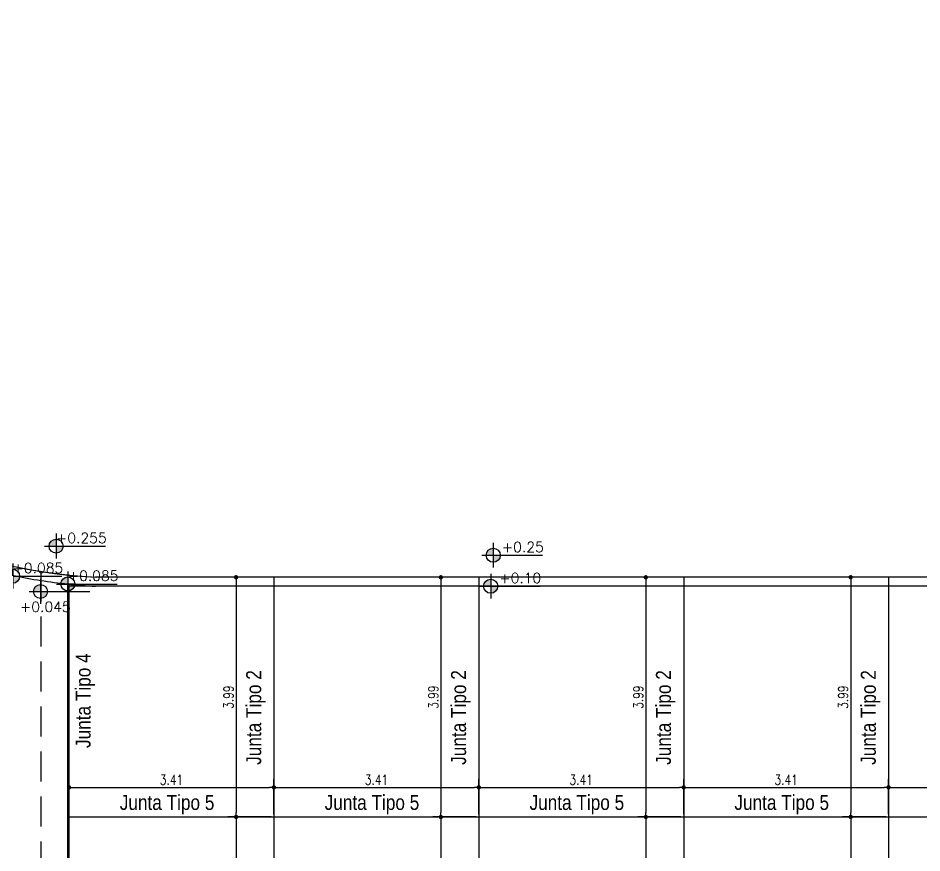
# Model space of a CAD drawing. Header units: millimetres. Extents: x 28448 to 57563, y -116865 to -58388.
# Drawn here: x 28790.09 to 28805.15, y -58453.91 to -58440.01 of the extents above; entities that cross this region are included whole.
import ezdxf

# ---------------------------------------------------------------- set-up
doc = ezdxf.new("R2010")
doc.units = ezdxf.units.MM
doc.header["$PDMODE"] = 35
doc.header["$PDSIZE"] = 0.5
doc.linetypes.add('DASHED', pattern=[0.75, 0.5, -0.25])
doc.layers.get('DEFPOINTS').update_dxf_attribs({"color": 252, "lineweight": 5})
for name, color, linetype in [('-PA-Cotas', 4, 'Continuous'), ('-PA-Nivel Cero', 251, 'Continuous'), ('Proyecto de Pavimento', 4, 'Continuous')]:
    doc.layers.add(name, color=color, linetype=linetype)
doc.styles.add('Angosta', font='romans.shx', dxfattribs={"width": 0.8})
doc.styles.add('ARIAL', font='ARIALN.TTF')
doc.styles.add('romans', font='romans.shx')
doc.dimstyles.new('JC_1@100', dxfattribs={"dimscale": 0.9, "dimtxt": 0.18, "dimasz": 0.08, "dimexe": 0.15, "dimexo": 0.05, "dimgap": 0.05, "dimtad": 1, "dimzin": 1, "dimdsep": 46, "dimtxsty": 'Angosta', "dimblk1": 'DOT', "dimblk2": 'DOT', "dimsah": 1, "dimcen": 0.09, "dimclrd": 2, "dimclre": 1, "dimclrt": 3, "dimaunit": 1, "dimadec": 3, "dimazin": 0, "dimtfac": 1.8, "dimtmove": 2, "dimatfit": 3, "dimldrblk": 'DOT', "dimfxl": 0.15, "dimtolj": 1, "dimtzin": 0, "dimarcsym": 0})

# ---------------------------------------------------------------- blocks, each defined once
blk = doc.blocks.new('A$C445B3242')
h = blk.add_hatch(color=256)
h.paths.add_polyline_path([(0.195, 0.389, 0.414214), (0, 0.195), (0.195, 0.195)])
h.paths.add_polyline_path([(0.195, 0, 0.414214), (0.389, 0.195), (0.195, 0.195)])
for p, q in [((0.197, 0.544), (0.197, -0.147)), ((0.195, 0.389), (0.195, 0)), ((-0.123, 0.194), (1.565, 0.194)), ((0, 0.195), (0.389, 0.195))]:
    blk.add_line(p, q)
blk.add_circle((0.195, 0.195), 0.195)
blk = doc.blocks.new('_Dot')
at = {"color": 0, "linetype": 'ByBlock', "lineweight": -2}
blk.add_line((-0.5, 0), (-1, 0), dxfattribs=at)
at = {"color": 0, "linetype": 'ByBlock', "const_width": 0.5}
blk.add_lwpolyline([(-0.25, 0, 1), (0.25, 0, 1)], format="xyb", close=True, dxfattribs=at)
blk = doc.blocks.new('*D646')
at = {"layer": 'DEFPOINTS', "color": 0, "transparency": 16777216}
for p in [(28807.941, -58452.82), (28804.595, -58453.313), (28807.941, -58453.313)]:
    blk.add_point(p, dxfattribs=at)
at = {"layer": 'Proyecto de Pavimento', "color": 1, "lineweight": -2, "transparency": 16777216}
for p, q in [((28804.595, -58453.268), (28804.595, -58452.685)), ((28807.941, -58453.268), (28807.941, -58452.685))]:
    blk.add_line(p, q, dxfattribs=at)
at = {"layer": 'Proyecto de Pavimento', "color": 2, "lineweight": -2, "transparency": 16777216}
blk.add_line((28804.667, -58452.82), (28807.869, -58452.82), dxfattribs=at)
at = {"layer": 'Proyecto de Pavimento', "color": 2, "lineweight": -2, "transparency": 16777216, "xscale": 0.072, "yscale": 0.072, "zscale": 0.072, "rotation": 180}
blk.add_blockref('_Dot', (28804.595, -58452.82), dxfattribs=at)
at = {"layer": 'Proyecto de Pavimento', "color": 2, "lineweight": -2, "transparency": 16777216, "xscale": 0.072, "yscale": 0.072, "zscale": 0.072}
blk.add_blockref('_Dot', (28807.941, -58452.82), dxfattribs=at)
at = {"layer": 'Proyecto de Pavimento', "color": 3, "transparency": 16777216, "insert": (28806.268, -58452.694), "char_height": 0.162, "attachment_point": 5, "style": 'Angosta'}
blk.add_mtext('\\A1;3.35', dxfattribs=at)
blk = doc.blocks.new('*D647')
at = {"layer": 'DEFPOINTS', "color": 0, "transparency": 16777216}
for p in [(28804.595, -58452.82), (28801.182, -58453.313), (28804.595, -58453.313)]:
    blk.add_point(p, dxfattribs=at)
at = {"layer": 'Proyecto de Pavimento', "color": 1, "lineweight": -2, "transparency": 16777216}
for p, q in [((28801.182, -58453.268), (28801.182, -58452.685)), ((28804.595, -58453.268), (28804.595, -58452.685))]:
    blk.add_line(p, q, dxfattribs=at)
at = {"layer": 'Proyecto de Pavimento', "color": 2, "lineweight": -2, "transparency": 16777216}
blk.add_line((28801.254, -58452.82), (28804.523, -58452.82), dxfattribs=at)
at = {"layer": 'Proyecto de Pavimento', "color": 2, "lineweight": -2, "transparency": 16777216, "xscale": 0.072, "yscale": 0.072, "zscale": 0.072, "rotation": 180}
blk.add_blockref('_Dot', (28801.182, -58452.82), dxfattribs=at)
at = {"layer": 'Proyecto de Pavimento', "color": 2, "lineweight": -2, "transparency": 16777216, "xscale": 0.072, "yscale": 0.072, "zscale": 0.072}
blk.add_blockref('_Dot', (28804.595, -58452.82), dxfattribs=at)
at = {"layer": 'Proyecto de Pavimento', "color": 3, "transparency": 16777216, "insert": (28802.889, -58452.694), "char_height": 0.162, "attachment_point": 5, "style": 'Angosta'}
blk.add_mtext('\\A1;3.41', dxfattribs=at)
blk = doc.blocks.new('*D648')
at = {"layer": 'DEFPOINTS', "color": 0, "transparency": 16777216}
for p in [(28801.182, -58452.82), (28797.768, -58453.313), (28801.182, -58453.313)]:
    blk.add_point(p, dxfattribs=at)
at = {"layer": 'Proyecto de Pavimento', "color": 1, "lineweight": -2, "transparency": 16777216}
for p, q in [((28797.768, -58453.268), (28797.768, -58452.685)), ((28801.182, -58453.268), (28801.182, -58452.685))]:
    blk.add_line(p, q, dxfattribs=at)
at = {"layer": 'Proyecto de Pavimento', "color": 2, "lineweight": -2, "transparency": 16777216}
blk.add_line((28797.84, -58452.82), (28801.11, -58452.82), dxfattribs=at)
at = {"layer": 'Proyecto de Pavimento', "color": 2, "lineweight": -2, "transparency": 16777216, "xscale": 0.072, "yscale": 0.072, "zscale": 0.072, "rotation": 180}
blk.add_blockref('_Dot', (28797.768, -58452.82), dxfattribs=at)
at = {"layer": 'Proyecto de Pavimento', "color": 2, "lineweight": -2, "transparency": 16777216, "xscale": 0.072, "yscale": 0.072, "zscale": 0.072}
blk.add_blockref('_Dot', (28801.182, -58452.82), dxfattribs=at)
at = {"layer": 'Proyecto de Pavimento', "color": 3, "transparency": 16777216, "insert": (28799.475, -58452.694), "char_height": 0.162, "attachment_point": 5, "style": 'Angosta'}
blk.add_mtext('\\A1;3.41', dxfattribs=at)
blk = doc.blocks.new('*D649')
at = {"layer": 'DEFPOINTS', "color": 0, "transparency": 16777216}
for p in [(28797.768, -58452.82), (28794.355, -58453.313), (28797.768, -58453.313)]:
    blk.add_point(p, dxfattribs=at)
at = {"layer": 'Proyecto de Pavimento', "color": 1, "lineweight": -2, "transparency": 16777216}
for p, q in [((28794.355, -58453.268), (28794.355, -58452.685)), ((28797.768, -58453.268), (28797.768, -58452.685))]:
    blk.add_line(p, q, dxfattribs=at)
at = {"layer": 'Proyecto de Pavimento', "color": 2, "lineweight": -2, "transparency": 16777216}
blk.add_line((28794.427, -58452.82), (28797.696, -58452.82), dxfattribs=at)
at = {"layer": 'Proyecto de Pavimento', "color": 2, "lineweight": -2, "transparency": 16777216, "xscale": 0.072, "yscale": 0.072, "zscale": 0.072, "rotation": 180}
blk.add_blockref('_Dot', (28794.355, -58452.82), dxfattribs=at)
at = {"layer": 'Proyecto de Pavimento', "color": 2, "lineweight": -2, "transparency": 16777216, "xscale": 0.072, "yscale": 0.072, "zscale": 0.072}
blk.add_blockref('_Dot', (28797.768, -58452.82), dxfattribs=at)
at = {"layer": 'Proyecto de Pavimento', "color": 3, "transparency": 16777216, "insert": (28796.062, -58452.694), "char_height": 0.162, "attachment_point": 5, "style": 'Angosta'}
blk.add_mtext('\\A1;3.41', dxfattribs=at)
blk = doc.blocks.new('*D650')
at = {"layer": 'DEFPOINTS', "color": 0, "transparency": 16777216}
for p in [(28794.355, -58452.82), (28790.941, -58453.313), (28794.355, -58453.313)]:
    blk.add_point(p, dxfattribs=at)
at = {"layer": 'Proyecto de Pavimento', "color": 1, "lineweight": -2, "transparency": 16777216}
for p, q in [((28790.941, -58453.268), (28790.941, -58452.685)), ((28794.355, -58453.268), (28794.355, -58452.685))]:
    blk.add_line(p, q, dxfattribs=at)
at = {"layer": 'Proyecto de Pavimento', "color": 2, "lineweight": -2, "transparency": 16777216}
blk.add_line((28791.013, -58452.82), (28794.283, -58452.82), dxfattribs=at)
at = {"layer": 'Proyecto de Pavimento', "color": 2, "lineweight": -2, "transparency": 16777216, "xscale": 0.072, "yscale": 0.072, "zscale": 0.072, "rotation": 180}
blk.add_blockref('_Dot', (28790.941, -58452.82), dxfattribs=at)
at = {"layer": 'Proyecto de Pavimento', "color": 2, "lineweight": -2, "transparency": 16777216, "xscale": 0.072, "yscale": 0.072, "zscale": 0.072}
blk.add_blockref('_Dot', (28794.355, -58452.82), dxfattribs=at)
at = {"layer": 'Proyecto de Pavimento', "color": 3, "transparency": 16777216, "insert": (28792.648, -58452.694), "char_height": 0.162, "attachment_point": 5, "style": 'Angosta'}
blk.add_mtext('\\A1;3.41', dxfattribs=at)
blk = doc.blocks.new('*D651')
at = {"layer": 'DEFPOINTS', "color": 0, "transparency": 16777216}
for p in [(28794.355, -58449.321), (28793.724, -58453.313), (28794.355, -58453.313)]:
    blk.add_point(p, dxfattribs=at)
at = {"layer": 'Proyecto de Pavimento', "color": 1, "lineweight": -2, "transparency": 16777216}
for p, q in [((28794.31, -58449.321), (28793.589, -58449.321)), ((28794.31, -58453.313), (28793.589, -58453.313))]:
    blk.add_line(p, q, dxfattribs=at)
at = {"layer": 'Proyecto de Pavimento', "color": 2, "lineweight": -2, "transparency": 16777216}
blk.add_line((28793.724, -58449.393), (28793.724, -58453.241), dxfattribs=at)
at = {"layer": 'Proyecto de Pavimento', "color": 2, "lineweight": -2, "transparency": 16777216, "xscale": 0.072, "yscale": 0.072, "zscale": 0.072}
for p, rotation in [((28793.724, -58449.321), 90), ((28793.724, -58453.313), 270)]:
    blk.add_blockref('_Dot', p, dxfattribs=dict(at, rotation=rotation))
at = {"layer": 'Proyecto de Pavimento', "color": 3, "transparency": 16777216, "insert": (28793.598, -58451.317), "char_height": 0.162, "attachment_point": 5, "rotation": 90, "style": 'Angosta'}
blk.add_mtext('\\A1;3.99', dxfattribs=at)
blk = doc.blocks.new('*D652')
at = {"layer": 'DEFPOINTS', "color": 0, "transparency": 16777216}
for p in [(28794.355, -58453.313), (28793.724, -58457.204), (28794.355, -58457.204)]:
    blk.add_point(p, dxfattribs=at)
at = {"layer": 'Proyecto de Pavimento', "color": 1, "lineweight": -2, "transparency": 16777216}
for p, q in [((28794.31, -58453.313), (28793.589, -58453.313)), ((28794.31, -58457.204), (28793.589, -58457.204))]:
    blk.add_line(p, q, dxfattribs=at)
at = {"layer": 'Proyecto de Pavimento', "color": 2, "lineweight": -2, "transparency": 16777216}
blk.add_line((28793.724, -58453.385), (28793.724, -58457.132), dxfattribs=at)
at = {"layer": 'Proyecto de Pavimento', "color": 2, "lineweight": -2, "transparency": 16777216, "xscale": 0.072, "yscale": 0.072, "zscale": 0.072}
for p, rotation in [((28793.724, -58453.313), 90), ((28793.724, -58457.204), 270)]:
    blk.add_blockref('_Dot', p, dxfattribs=dict(at, rotation=rotation))
at = {"layer": 'Proyecto de Pavimento', "color": 3, "transparency": 16777216, "insert": (28793.598, -58455.258), "char_height": 0.162, "attachment_point": 5, "rotation": 90, "style": 'Angosta'}
blk.add_mtext('\\A1;3.89', dxfattribs=at)
blk = doc.blocks.new('*D653')
at = {"layer": 'DEFPOINTS', "color": 0, "transparency": 16777216}
for p in [(28797.768, -58449.321), (28797.137, -58453.313), (28797.768, -58453.313)]:
    blk.add_point(p, dxfattribs=at)
at = {"layer": 'Proyecto de Pavimento', "color": 1, "lineweight": -2, "transparency": 16777216}
for p, q in [((28797.723, -58449.321), (28797.002, -58449.321)), ((28797.723, -58453.313), (28797.002, -58453.313))]:
    blk.add_line(p, q, dxfattribs=at)
at = {"layer": 'Proyecto de Pavimento', "color": 2, "lineweight": -2, "transparency": 16777216}
blk.add_line((28797.137, -58449.393), (28797.137, -58453.241), dxfattribs=at)
at = {"layer": 'Proyecto de Pavimento', "color": 2, "lineweight": -2, "transparency": 16777216, "xscale": 0.072, "yscale": 0.072, "zscale": 0.072}
for p, rotation in [((28797.137, -58449.321), 90), ((28797.137, -58453.313), 270)]:
    blk.add_blockref('_Dot', p, dxfattribs=dict(at, rotation=rotation))
at = {"layer": 'Proyecto de Pavimento', "color": 3, "transparency": 16777216, "insert": (28797.011, -58451.317), "char_height": 0.162, "attachment_point": 5, "rotation": 90, "style": 'Angosta'}
blk.add_mtext('\\A1;3.99', dxfattribs=at)
blk = doc.blocks.new('*D654')
at = {"layer": 'DEFPOINTS', "color": 0, "transparency": 16777216}
for p in [(28797.768, -58453.313), (28797.137, -58457.204), (28797.768, -58457.204)]:
    blk.add_point(p, dxfattribs=at)
at = {"layer": 'Proyecto de Pavimento', "color": 1, "lineweight": -2, "transparency": 16777216}
for p, q in [((28797.723, -58453.313), (28797.002, -58453.313)), ((28797.723, -58457.204), (28797.002, -58457.204))]:
    blk.add_line(p, q, dxfattribs=at)
at = {"layer": 'Proyecto de Pavimento', "color": 2, "lineweight": -2, "transparency": 16777216}
blk.add_line((28797.137, -58453.385), (28797.137, -58457.132), dxfattribs=at)
at = {"layer": 'Proyecto de Pavimento', "color": 2, "lineweight": -2, "transparency": 16777216, "xscale": 0.072, "yscale": 0.072, "zscale": 0.072}
for p, rotation in [((28797.137, -58453.313), 90), ((28797.137, -58457.204), 270)]:
    blk.add_blockref('_Dot', p, dxfattribs=dict(at, rotation=rotation))
at = {"layer": 'Proyecto de Pavimento', "color": 3, "transparency": 16777216, "insert": (28797.011, -58455.258), "char_height": 0.162, "attachment_point": 5, "rotation": 90, "style": 'Angosta'}
blk.add_mtext('\\A1;3.89', dxfattribs=at)
blk = doc.blocks.new('*D655')
at = {"layer": 'DEFPOINTS', "color": 0, "transparency": 16777216}
for p in [(28801.182, -58449.321), (28800.551, -58453.313), (28801.182, -58453.313)]:
    blk.add_point(p, dxfattribs=at)
at = {"layer": 'Proyecto de Pavimento', "color": 1, "lineweight": -2, "transparency": 16777216}
for p, q in [((28801.137, -58449.321), (28800.416, -58449.321)), ((28801.137, -58453.313), (28800.416, -58453.313))]:
    blk.add_line(p, q, dxfattribs=at)
at = {"layer": 'Proyecto de Pavimento', "color": 2, "lineweight": -2, "transparency": 16777216}
blk.add_line((28800.551, -58449.393), (28800.551, -58453.241), dxfattribs=at)
at = {"layer": 'Proyecto de Pavimento', "color": 2, "lineweight": -2, "transparency": 16777216, "xscale": 0.072, "yscale": 0.072, "zscale": 0.072}
for p, rotation in [((28800.551, -58449.321), 90), ((28800.551, -58453.313), 270)]:
    blk.add_blockref('_Dot', p, dxfattribs=dict(at, rotation=rotation))
at = {"layer": 'Proyecto de Pavimento', "color": 3, "transparency": 16777216, "insert": (28800.425, -58451.317), "char_height": 0.162, "attachment_point": 5, "rotation": 90, "style": 'Angosta'}
blk.add_mtext('\\A1;3.99', dxfattribs=at)
blk = doc.blocks.new('*D656')
at = {"layer": 'DEFPOINTS', "color": 0, "transparency": 16777216}
for p in [(28801.182, -58453.313), (28800.551, -58457.204), (28801.182, -58457.204)]:
    blk.add_point(p, dxfattribs=at)
at = {"layer": 'Proyecto de Pavimento', "color": 1, "lineweight": -2, "transparency": 16777216}
for p, q in [((28801.137, -58453.313), (28800.416, -58453.313)), ((28801.137, -58457.204), (28800.416, -58457.204))]:
    blk.add_line(p, q, dxfattribs=at)
at = {"layer": 'Proyecto de Pavimento', "color": 2, "lineweight": -2, "transparency": 16777216}
blk.add_line((28800.551, -58453.385), (28800.551, -58457.132), dxfattribs=at)
at = {"layer": 'Proyecto de Pavimento', "color": 2, "lineweight": -2, "transparency": 16777216, "xscale": 0.072, "yscale": 0.072, "zscale": 0.072}
for p, rotation in [((28800.551, -58453.313), 90), ((28800.551, -58457.204), 270)]:
    blk.add_blockref('_Dot', p, dxfattribs=dict(at, rotation=rotation))
at = {"layer": 'Proyecto de Pavimento', "color": 3, "transparency": 16777216, "insert": (28800.425, -58455.258), "char_height": 0.162, "attachment_point": 5, "rotation": 90, "style": 'Angosta'}
blk.add_mtext('\\A1;3.89', dxfattribs=at)
blk = doc.blocks.new('*D657')
at = {"layer": 'DEFPOINTS', "color": 0, "transparency": 16777216}
for p in [(28804.595, -58449.321), (28803.964, -58453.313), (28804.595, -58453.313)]:
    blk.add_point(p, dxfattribs=at)
at = {"layer": 'Proyecto de Pavimento', "color": 1, "lineweight": -2, "transparency": 16777216}
for p, q in [((28804.55, -58449.321), (28803.829, -58449.321)), ((28804.55, -58453.313), (28803.829, -58453.313))]:
    blk.add_line(p, q, dxfattribs=at)
at = {"layer": 'Proyecto de Pavimento', "color": 2, "lineweight": -2, "transparency": 16777216}
blk.add_line((28803.964, -58449.393), (28803.964, -58453.241), dxfattribs=at)
at = {"layer": 'Proyecto de Pavimento', "color": 2, "lineweight": -2, "transparency": 16777216, "xscale": 0.072, "yscale": 0.072, "zscale": 0.072}
for p, rotation in [((28803.964, -58449.321), 90), ((28803.964, -58453.313), 270)]:
    blk.add_blockref('_Dot', p, dxfattribs=dict(at, rotation=rotation))
at = {"layer": 'Proyecto de Pavimento', "color": 3, "transparency": 16777216, "insert": (28803.838, -58451.317), "char_height": 0.162, "attachment_point": 5, "rotation": 90, "style": 'Angosta'}
blk.add_mtext('\\A1;3.99', dxfattribs=at)
blk = doc.blocks.new('*D658')
at = {"layer": 'DEFPOINTS', "color": 0, "transparency": 16777216}
for p in [(28804.595, -58453.313), (28803.964, -58457.204), (28804.595, -58457.204)]:
    blk.add_point(p, dxfattribs=at)
at = {"layer": 'Proyecto de Pavimento', "color": 1, "lineweight": -2, "transparency": 16777216}
for p, q in [((28804.55, -58453.313), (28803.829, -58453.313)), ((28804.55, -58457.204), (28803.829, -58457.204))]:
    blk.add_line(p, q, dxfattribs=at)
at = {"layer": 'Proyecto de Pavimento', "color": 2, "lineweight": -2, "transparency": 16777216}
blk.add_line((28803.964, -58453.385), (28803.964, -58457.132), dxfattribs=at)
at = {"layer": 'Proyecto de Pavimento', "color": 2, "lineweight": -2, "transparency": 16777216, "xscale": 0.072, "yscale": 0.072, "zscale": 0.072}
for p, rotation in [((28803.964, -58453.313), 90), ((28803.964, -58457.204), 270)]:
    blk.add_blockref('_Dot', p, dxfattribs=dict(at, rotation=rotation))
at = {"layer": 'Proyecto de Pavimento', "color": 3, "transparency": 16777216, "insert": (28803.838, -58455.258), "char_height": 0.162, "attachment_point": 5, "rotation": 90, "style": 'Angosta'}
blk.add_mtext('\\A1;3.89', dxfattribs=at)

msp = doc.modelspace()

# ---------------------------------------------------------------- linework, layer by layer
at = {"layer": '-PA-Nivel Cero'}
msp.add_line((28807.2245, -58449.3208), (28791.3792, -58449.3208), dxfattribs=at)
msp.add_arc((28791.9526, -58439.7703, -499.7917), 9.5677, 181.42692, 266.64005, dxfattribs=at)
at = {"layer": 'Proyecto de Pavimento'}
for p, q in [((28807.9462, -58449.3208), (28791.3792, -58449.3208)), ((28808.0088, -58449.4708), (28790.9412, -58449.4708))]:
    msp.add_line(p, q, dxfattribs=at)
at = {"layer": 'Proyecto de Pavimento', "linetype": 'DASHED'}
msp.add_lwpolyline([(28790.4696, -58449.2224), (28790.4696, -58468.3897)], dxfattribs=at)
at = {"layer": 'Proyecto de Pavimento', "color": 3}
for points in [[(28794.3548, -58449.3208), (28794.3548, -58457.1936)], [(28797.7683, -58449.3208), (28797.7683, -58457.1836)], [(28801.1818, -58449.3208), (28801.1818, -58457.1836)], [(28804.5953, -58449.3208), (28804.5953, -58457.1836)]]:
    msp.add_lwpolyline(points, dxfattribs=at)
at = {"layer": 'Proyecto de Pavimento', "color": 6}
for points in [[(28790.9212, -58461.0738), (28790.9212, -58449.4331)], [(28790.9412, -58461.0738), (28790.9412, -58449.4331)]]:
    msp.add_lwpolyline(points, dxfattribs=at)
at = {"layer": 'Proyecto de Pavimento', "color": 7}
msp.add_lwpolyline([(28790.9212, -58453.3133), (28854.0318, -58453.3133)], dxfattribs=at)
at = {"layer": 'Proyecto de Pavimento'}
for radius, start, end in [(9.5677, 258.23217, 266.64005), (9.7177, 258.5367, 263.90796), (9.7177, 263.90796, 266.64005)]:
    msp.add_arc((28791.9526, -58439.7703, -499.7917), radius, start, end, dxfattribs=at)

# ---------------------------------------------------------------- block references
at = {"layer": 'Proyecto de Pavimento', "xscale": 0.6000000000931323, "yscale": 0.6000000000931323, "zscale": 0.6000000000931323}
for p in [(28790.6086, -58448.9203), (28797.8915, -58449.0718, -999.5834), (28789.8843, -58449.4207, -499.7917), (28790.8045, -58449.5496), (28797.8491, -58449.5875, -499.7917), (28790.3488, -58449.6752, -499.7917)]:
    msp.add_blockref('A$C445B3242', p, dxfattribs=at)

# ---------------------------------------------------------------- texts
at = {"layer": '-PA-Cotas', "linetype": 'Continuous', "char_height": 0.17, "width": 12.695578, "attachment_point": 3, "rotation": 0.13103, "style": 'romans'}
for s, insert in [('+0.255', (28791.5682, -58448.5802)), ('+0.25', (28798.8511, -58448.7317, -999.5834)), ('+0.085', (28790.8439, -58449.0806, -499.7917)), ('+0.085', (28791.7641, -58449.2096, -499.7917)), ('+0.10', (28798.8088, -58449.2475, -499.7917)), ('+0.045', (28790.968, -58449.7272, -499.7917))]:
    msp.add_mtext(s, dxfattribs=dict(at, insert=insert))
at = {"layer": 'Proyecto de Pavimento', "color": 0, "style": 'ARIAL'}
for s, p in [('Junta Tipo 4', (28791.3, -58452.164)), ('Junta Tipo 2', (28794.1424, -58452.4446)), ('Junta Tipo 2', (28797.556, -58452.4446)), ('Junta Tipo 2', (28800.9695, -58452.4446)), ('Junta Tipo 2', (28804.383, -58452.4446))]:
    msp.add_text(s, height=0.25, rotation=90, dxfattribs=at).set_placement(p)
for p in [(28791.7867, -58453.1961), (28795.2003, -58453.1961), (28798.6138, -58453.1961), (28802.0273, -58453.1961)]:
    msp.add_text('Junta Tipo 5', height=0.25, dxfattribs=at).set_placement(p)

# ---------------------------------------------------------------- dimensions: what is measured, and where the dimension line sits
at = {"layer": 'Proyecto de Pavimento'}
for base, p1, p2, picture, middle in [((28793.7239, -58453.3133), (28794.3548, -58449.3208), (28794.3548, -58453.3133), '*D651', (28793.5979, -58451.3171)), ((28797.1374, -58453.3133), (28797.7683, -58449.3208), (28797.7683, -58453.3133), '*D653', (28797.0114, -58451.3171)), ((28800.551, -58453.3133), (28801.1818, -58449.3208), (28801.1818, -58453.3133), '*D655', (28800.425, -58451.3171)), ((28803.9645, -58453.3133), (28804.5953, -58449.3208), (28804.5953, -58453.3133), '*D657', (28803.8385, -58451.3171)), ((28793.7239, -58457.2036), (28794.3548, -58453.3133), (28794.3548, -58457.2036), '*D652', (28793.5979, -58455.2585)), ((28797.1374, -58457.2036), (28797.7683, -58453.3133), (28797.7683, -58457.2036), '*D654', (28797.0114, -58455.2585)), ((28800.551, -58457.2036), (28801.1818, -58453.3133), (28801.1818, -58457.2036), '*D656', (28800.425, -58455.2585)), ((28803.9645, -58457.2036), (28804.5953, -58453.3133), (28804.5953, -58457.2036), '*D658', (28803.8385, -58455.2585))]:
    dim = msp.add_linear_dim(base=base, p1=p1, p2=p2, angle=90, dimstyle='JC_1@100', dxfattribs=at)
    dim.commit()
    dim.dimension.update_dxf_attribs({"geometry": picture, "text_midpoint": middle})
for base, p1, p2, picture, middle in [((28794.3548, -58452.8198), (28790.9412, -58453.3133), (28794.3548, -58453.3133), '*D650', (28792.648, -58452.6938)), ((28797.7683, -58452.8198), (28794.3548, -58453.3133), (28797.7683, -58453.3133), '*D649', (28796.0615, -58452.6938)), ((28801.1818, -58452.8198), (28797.7683, -58453.3133), (28801.1818, -58453.3133), '*D648', (28799.475, -58452.6938)), ((28804.5953, -58452.8198), (28801.1818, -58453.3133), (28804.5953, -58453.3133), '*D647', (28802.8886, -58452.6938)), ((28807.9407, -58452.8198), (28804.5953, -58453.3133), (28807.9407, -58453.3133), '*D646', (28806.268, -58452.6938))]:
    dim = msp.add_linear_dim(base=base, p1=p1, p2=p2, dimstyle='JC_1@100', dxfattribs=at)
    dim.commit()
    dim.dimension.update_dxf_attribs({"geometry": picture, "text_midpoint": middle})

doc.saveas('drawing.dxf')
